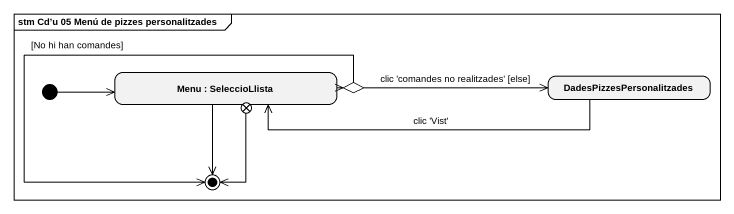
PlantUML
@startuml
mainframe stm Cd’u 05 Menú de pizzes personalitzades
hide empty description
state "Menu : SeleccioLlista" as Menu
state exit1 <<choice>>
state choice1 <<choice>>
state DadesPizzesPersonalitzades
[*] -right-> Menu
Menu -right-> choice1
choice1 -right-> DadesPizzesPersonalitzades : clic 'comandes no realitzades' [else]
DadesPizzesPersonalitzades -left-> Menu : clic 'Vist'
Menu --> [*]
exit1 --> [*]
choice1 --> [*] : [No hi han comandes]
@enduml
